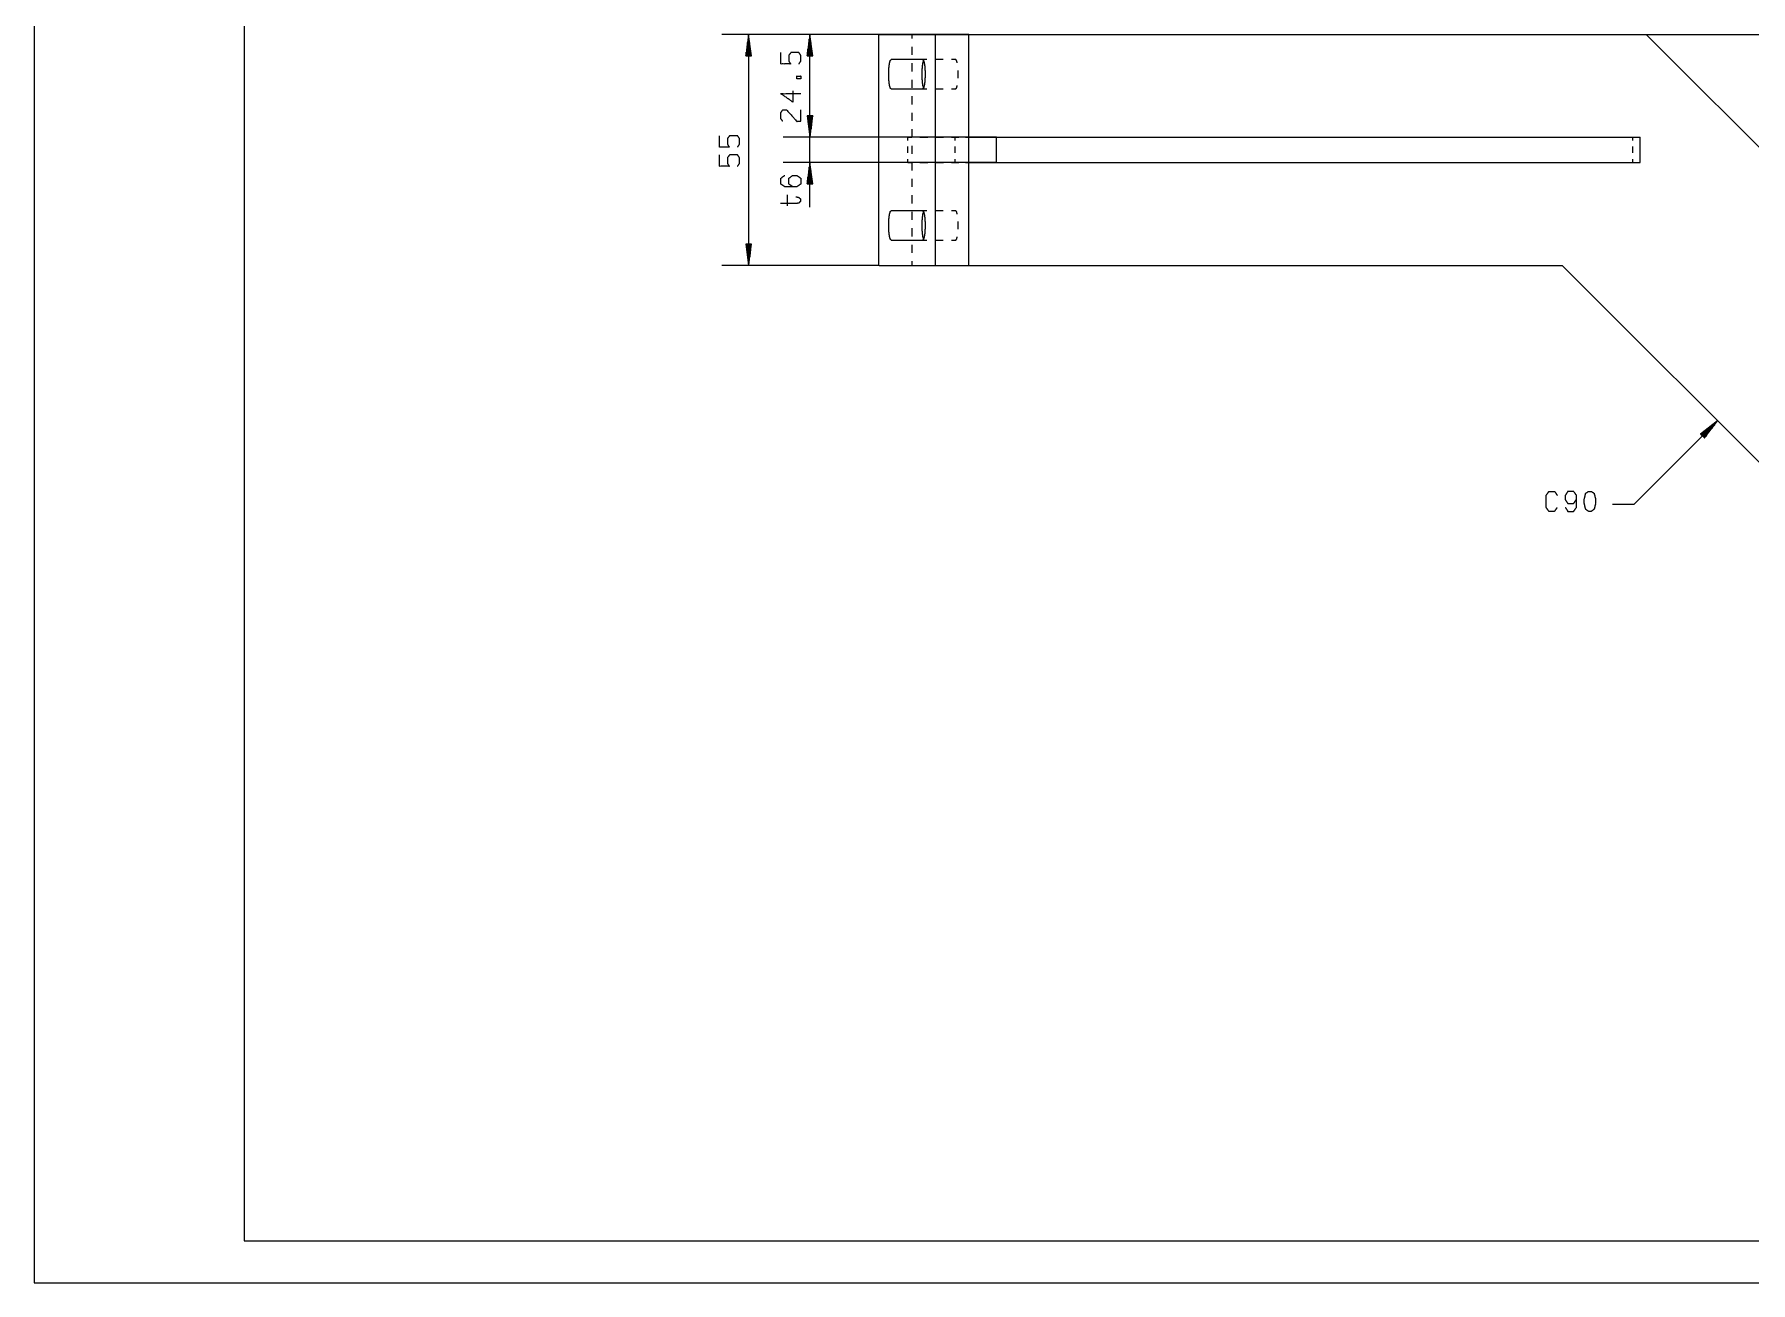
# Model space of a CAD drawing. Header units: millimetres. Extents: x 0 to 420, y 0 to 297.
# Drawn here: x 0 to 204.3, y 0 to 148.6 of the extents above; entities that cross this region are included whole.
import ezdxf

# ---------------------------------------------------------------- set-up
doc = ezdxf.new("R2010")
doc.units = ezdxf.units.MM
doc.layers.add('1', color=7, linetype='Continuous', true_color=0xffffff)

msp = doc.modelspace()

# ---------------------------------------------------------------- linework, layer by layer
at = {"layer": '1', "color": 132, "linetype": 'Continuous', "lineweight": 18}
for p, q in [((0, 297), (0, 0)), ((25, 292), (25, 5)), ((25, 5), (415, 5)), ((0, 0), (420, 0))]:
    msp.add_line(p, q, dxfattribs=at)
at = {"layer": '1', "color": 13, "linetype": 'Continuous', "lineweight": 18}
for p, q in [((100.48, 148.61), (81.86, 148.61)), ((85.03, 148.61), (84.7, 146.07)), ((84.86, 146.07), (84.86, 147.26)), ((84.91, 146.07), (84.91, 147.65)), ((84.96, 146.07), (84.96, 148.03)), ((85.01, 146.07), (85.01, 148.42)), ((85.37, 146.07), (85.03, 148.61)), ((85.03, 148.61), (85.03, 121.11)), ((85.06, 146.07), (85.06, 148.42)), ((85.11, 146.07), (85.11, 148.03)), ((85.16, 146.07), (85.16, 147.65)), ((85.21, 146.07), (85.21, 147.26)), ((111.25, 148.61), (89.16, 148.61)), ((92.33, 148.61), (92, 146.07)), ((92.16, 146.07), (92.16, 147.26)), ((92.21, 146.07), (92.21, 147.65)), ((92.26, 146.07), (92.26, 148.03)), ((92.31, 146.07), (92.31, 148.42)), ((92.67, 146.07), (92.33, 148.61)), ((92.33, 136.36), (92.33, 148.61)), ((92.36, 146.07), (92.36, 148.42)), ((92.41, 146.07), (92.41, 148.03)), ((92.46, 146.07), (92.46, 147.65)), ((92.51, 146.07), (92.51, 147.26)), ((191.87, 148.61), (268.27, 148.61)), ((84.7, 146.07), (84.7, 146.1)), ((84.7, 146.07), (84.7, 146.1)), ((84.7, 146.07), (85.37, 146.07)), ((84.75, 146.07), (84.75, 146.49)), ((84.81, 146.07), (84.81, 146.88)), ((85.26, 146.07), (85.26, 146.88)), ((85.31, 146.07), (85.31, 146.49)), ((85.36, 146.07), (85.36, 146.1)), ((85.36, 146.07), (85.36, 146.1)), ((92, 146.07), (92, 146.1)), ((92, 146.07), (92, 146.1)), ((92, 146.07), (92.67, 146.07)), ((92.05, 146.07), (92.05, 146.49)), ((92.1, 146.07), (92.1, 146.88)), ((92.56, 146.07), (92.56, 146.88)), ((92.61, 146.07), (92.61, 146.49)), ((92.66, 146.07), (92.66, 146.1)), ((92.66, 146.07), (92.66, 146.1)), ((92.33, 128.02), (92.33, 144.3)), ((92, 138.9), (92, 138.87)), ((92, 138.9), (92, 138.87)), ((92, 138.9), (92.33, 136.36)), ((92.67, 138.9), (92, 138.9)), ((92, 138.9), (92, 138.87)), ((92, 138.9), (92, 138.87)), ((92, 138.9), (92.33, 136.36)), ((92.67, 138.9), (92, 138.9)), ((92.05, 138.9), (92.05, 138.48)), ((92.05, 138.9), (92.05, 138.48)), ((92.1, 138.9), (92.1, 138.1)), ((92.1, 138.9), (92.1, 138.1)), ((92.16, 138.9), (92.16, 137.71)), ((92.16, 138.9), (92.16, 137.71)), ((92.21, 138.9), (92.21, 137.33)), ((92.21, 138.9), (92.21, 137.33)), ((92.26, 138.9), (92.26, 136.94)), ((92.26, 138.9), (92.26, 136.94)), ((92.31, 138.9), (92.31, 136.56)), ((92.31, 138.9), (92.31, 136.56)), ((92.33, 136.36), (92.67, 138.9)), ((92.33, 136.36), (92.67, 138.9)), ((92.36, 138.9), (92.36, 136.56)), ((92.36, 138.9), (92.36, 136.56)), ((92.41, 138.9), (92.41, 136.94)), ((92.41, 138.9), (92.41, 136.94)), ((92.46, 138.9), (92.46, 137.33)), ((92.46, 138.9), (92.46, 137.33)), ((92.51, 138.9), (92.51, 137.71)), ((92.51, 138.9), (92.51, 137.71)), ((92.56, 138.9), (92.56, 138.1)), ((92.56, 138.9), (92.56, 138.1)), ((92.61, 138.9), (92.61, 138.48)), ((92.61, 138.9), (92.61, 138.48)), ((92.66, 138.9), (92.66, 138.87)), ((92.66, 138.9), (92.66, 138.87)), ((92.66, 138.9), (92.66, 138.87)), ((92.66, 138.9), (92.66, 138.87)), ((114.56, 136.36), (89.16, 136.36)), ((109.64, 136.36), (89.16, 136.36)), ((114.56, 133.36), (89.16, 133.36)), ((92.33, 133.36), (92, 130.82)), ((92.31, 130.82), (92.31, 133.17)), ((92.67, 130.82), (92.33, 133.36)), ((92.36, 130.82), (92.36, 133.17)), ((92, 130.82), (92, 130.85)), ((92, 130.82), (92, 130.85)), ((92, 130.82), (92.67, 130.82)), ((92.05, 130.82), (92.05, 131.24)), ((92.1, 130.82), (92.1, 131.63)), ((92.16, 130.82), (92.16, 132.01)), ((92.21, 130.82), (92.21, 132.4)), ((92.26, 130.82), (92.26, 132.78)), ((92.41, 130.82), (92.41, 132.78)), ((92.46, 130.82), (92.46, 132.4)), ((92.51, 130.82), (92.51, 132.01)), ((92.56, 130.82), (92.56, 131.63)), ((92.61, 130.82), (92.61, 131.24)), ((92.66, 130.82), (92.66, 130.85)), ((92.66, 130.82), (92.66, 130.85)), ((84.7, 123.65), (84.7, 123.62)), ((84.7, 123.65), (84.7, 123.62)), ((84.7, 123.65), (85.03, 121.11)), ((85.37, 123.65), (84.7, 123.65)), ((84.75, 123.65), (84.75, 123.23)), ((84.81, 123.65), (84.81, 122.85)), ((84.86, 123.65), (84.86, 122.46)), ((84.91, 123.65), (84.91, 122.08)), ((84.96, 123.65), (84.96, 121.69)), ((85.01, 123.65), (85.01, 121.31)), ((85.03, 121.11), (85.37, 123.65)), ((85.06, 123.65), (85.06, 121.31)), ((85.11, 123.65), (85.11, 121.69)), ((85.16, 123.65), (85.16, 122.08)), ((85.21, 123.65), (85.21, 122.46)), ((85.26, 123.65), (85.26, 122.85)), ((85.31, 123.65), (85.31, 123.23)), ((85.36, 123.65), (85.36, 123.62)), ((85.36, 123.65), (85.36, 123.62)), ((100.48, 121.11), (81.86, 121.11)), ((190.43, 92.63), (200.39, 102.59)), ((200.39, 102.59), (198.36, 101.03)), ((198.54, 100.85), (199.93, 102.24)), ((198.58, 100.81), (200.24, 102.47)), ((198.61, 100.78), (200.27, 102.44)), ((198.83, 100.56), (200.39, 102.59)), ((198.36, 101.03), (198.38, 101.05)), ((198.36, 101.03), (198.38, 101.05)), ((198.36, 101.03), (198.83, 100.56)), ((198.4, 100.99), (198.69, 101.29)), ((198.43, 100.96), (199, 101.53)), ((198.47, 100.92), (199.31, 101.76)), ((198.51, 100.89), (199.62, 102)), ((198.65, 100.74), (200.04, 102.13)), ((198.68, 100.71), (199.8, 101.82)), ((198.72, 100.67), (199.56, 101.51)), ((198.76, 100.63), (199.32, 101.2)), ((198.79, 100.6), (199.09, 100.89)), ((198.83, 100.56), (198.85, 100.59)), ((198.83, 100.56), (198.85, 100.59)), ((190.43, 92.63), (187.89, 92.63))]:
    msp.add_line(p, q, dxfattribs=at)
at = {"layer": '1', "color": 30, "linetype": 'Continuous', "lineweight": 25}
for p, q in [((100.48, 148.61), (100.48, 121.11)), ((100.58, 148.61), (107.3, 148.61)), ((107.3, 148.61), (111.24, 148.61)), ((107.3, 121.11), (107.3, 148.61)), ((111.24, 121.11), (111.24, 148.61)), ((111.25, 148.61), (191.87, 148.61)), ((246.87, 93.61), (191.87, 148.61)), ((105.74, 145.61), (102.01, 145.61)), ((102.01, 142.11), (105.74, 142.11)), ((111.24, 136.36), (114.56, 136.36)), ((114.56, 136.36), (191.18, 136.36)), ((114.56, 133.36), (114.56, 136.36)), ((191.18, 133.36), (191.18, 136.36)), ((111.24, 133.36), (114.56, 133.36)), ((114.56, 133.36), (191.18, 133.36)), ((105.74, 127.61), (102.01, 127.61)), ((102.01, 124.11), (105.74, 124.11)), ((100.58, 121.11), (107.3, 121.11)), ((107.3, 121.11), (111.24, 121.11)), ((111.24, 121.11), (181.87, 121.11)), ((181.87, 121.11), (226.87, 76.11))]:
    msp.add_line(p, q, dxfattribs=at)
at = {"layer": '1', "color": 43, "linetype": 'Continuous', "lineweight": 18}
for p, q in [((104.48, 148.61), (104.48, 148.12)), ((104.48, 147.14), (104.48, 146.16)), ((104.48, 145.17), (104.48, 144.19)), ((106.23, 145.61), (105.74, 145.61)), ((105.87, 145.54), (105.85, 145.51)), ((105.95, 145.61), (105.91, 145.6)), ((108.2, 145.61), (107.22, 145.61)), ((109.68, 145.61), (109.19, 145.61)), ((104.48, 143.21), (104.48, 142.23)), ((104.48, 141.25), (104.48, 140.26)), ((105.74, 142.11), (106.23, 142.11)), ((105.85, 142.22), (105.87, 142.18)), ((105.91, 142.13), (105.95, 142.11)), ((107.22, 142.11), (108.2, 142.11)), ((109.19, 142.11), (109.68, 142.11)), ((104.48, 139.28), (104.48, 138.3)), ((104.48, 137.32), (104.48, 136.34)), ((104, 136.36), (104.47, 136.36)), ((104, 135.99), (104, 136.36)), ((104, 134.49), (104, 135.24)), ((104.48, 135.35), (104.48, 134.37)), ((105.41, 136.36), (106.35, 136.36)), ((107.29, 136.36), (108.23, 136.36)), ((109.17, 136.36), (109.64, 136.36)), ((109.64, 136.36), (110.04, 136.36)), ((109.64, 135.99), (109.64, 136.36)), ((109.64, 134.49), (109.64, 135.24)), ((110.84, 136.36), (111.24, 136.36)), ((190.31, 135.99), (190.31, 136.36)), ((190.31, 134.49), (190.31, 135.24)), ((104, 133.36), (104, 133.74)), ((104, 133.36), (104.47, 133.36)), ((104.48, 133.39), (104.48, 132.41)), ((105.41, 133.36), (106.35, 133.36)), ((107.29, 133.36), (108.23, 133.36)), ((109.17, 133.36), (109.64, 133.36)), ((109.64, 133.36), (109.64, 133.74)), ((109.64, 133.36), (110.04, 133.36)), ((110.84, 133.36), (111.24, 133.36)), ((190.31, 133.36), (190.31, 133.74)), ((104.48, 131.42), (104.48, 130.44)), ((104.48, 129.46), (104.48, 128.48)), ((104.48, 127.5), (104.48, 126.51)), ((106.23, 127.61), (105.74, 127.61)), ((105.87, 127.54), (105.85, 127.51)), ((105.95, 127.61), (105.91, 127.6)), ((108.2, 127.61), (107.22, 127.61)), ((109.68, 127.61), (109.19, 127.61)), ((104.48, 125.53), (104.48, 124.55)), ((104.48, 123.57), (104.48, 122.59)), ((105.74, 124.11), (106.23, 124.11)), ((105.85, 124.22), (105.87, 124.18)), ((105.91, 124.13), (105.95, 124.11)), ((107.22, 124.11), (108.2, 124.11)), ((109.19, 124.11), (109.68, 124.11)), ((104.48, 121.6), (104.48, 121.11))]:
    msp.add_line(p, q, dxfattribs=at)
at = {"layer": '1', "color": 95, "linetype": 'Continuous', "lineweight": 18}
msp.add_line((89.67, 128.2), (89.67, 129.52), dxfattribs=at)
for points, knots in [([(91.02, 145.08), (91.24, 145.42), (91.24, 146.11), (91.02, 146.44), (90.07, 146.44), (89.82, 146.11), (89.82, 145.42), (90.04, 145.08), (88.87, 145.08), (88.87, 146.44)], [0, 0, 0.062228, 0.168344, 0.230572, 0.376816, 0.441265, 0.547381, 0.609609, 0.790489, 1, 1]), ([(91.24, 143.32), (91.24, 143.65), (90.77, 143.65), (90.77, 143.32), (91.24, 143.32)], [0, 0, 0.207088, 0.5, 0.707088, 1, 1]), ([(90.29, 141.89), (90.29, 140.55), (88.87, 141.55), (91.24, 141.55)], [0, 0, 0.245869, 0.565295, 1, 1]), ([(89.09, 138.27), (88.87, 138.59), (88.87, 139.28), (89.09, 139.61), (89.57, 139.61), (90.77, 138.25), (91.24, 138.27), (91.24, 139.61)], [0, 0, 0.069693, 0.192977, 0.265274, 0.350227, 0.67474, 0.759752, 1, 1]), ([(83.72, 135.18), (83.94, 135.52), (83.94, 136.21), (83.72, 136.54), (82.77, 136.54), (82.52, 136.21), (82.52, 135.52), (82.74, 135.18), (81.57, 135.18), (81.57, 136.54)], [0, 0, 0.062228, 0.168343, 0.230572, 0.376816, 0.441266, 0.547381, 0.609609, 0.790489, 1, 1]), ([(83.72, 132.9), (83.94, 133.24), (83.94, 133.93), (83.72, 134.26), (82.77, 134.26), (82.52, 133.93), (82.52, 133.24), (82.74, 132.9), (81.57, 132.9), (81.57, 134.26)], [0, 0, 0.062228, 0.168343, 0.230571, 0.376816, 0.441265, 0.547381, 0.609609, 0.79049, 1, 1]), ([(90.29, 130.47), (89.82, 130.79), (89.82, 131.48), (90.29, 131.82), (90.77, 131.82), (91.24, 131.48), (91.24, 130.79), (90.77, 130.47), (89.34, 130.47), (88.87, 130.79), (88.87, 131.48), (89.34, 131.82)], [0, 0, 0.076963, 0.169761, 0.248073, 0.312018, 0.390331, 0.483128, 0.560092, 0.751927, 0.82889, 0.921688, 1, 1]), ([(90.67, 129.28), (91.02, 129.19), (91.22, 128.99), (91.22, 128.75), (91.02, 128.53), (90.67, 128.46), (88.84, 128.46)], [0, 0, 0.107407, 0.190396, 0.264023, 0.350759, 0.457001, 1, 1]), ([(181.3, 92.3), (180.96, 91.82), (180.31, 91.82), (179.97, 92.3), (179.97, 93.72), (180.31, 94.2), (180.98, 94.2), (181.31, 93.72)], [0, 0, 0.11457, 0.243364, 0.357934, 0.638583, 0.753153, 0.885432, 1, 1]), ([(182.25, 92.3), (182.56, 91.82), (183.25, 91.82), (183.59, 92.3), (183.59, 93.72), (183.25, 94.2), (182.56, 94.2), (182.25, 93.72), (182.23, 93.25), (182.56, 92.77), (183.25, 92.77), (183.59, 93.25)], [0, 0, 0.076857, 0.169525, 0.247728, 0.439296, 0.517499, 0.610167, 0.687024, 0.750925, 0.829129, 0.921797, 1, 1]), ([(185.35, 91.82), (185.69, 92.07), (185.87, 92.77), (185.87, 93.25), (185.69, 93.97), (185.35, 94.2), (185.02, 94.2), (184.68, 93.97), (184.51, 93.25), (184.52, 92.77), (184.68, 92.07), (185.02, 91.82), (185.35, 91.82)], [0, 0, 0.067527, 0.183972, 0.260584, 0.380943, 0.446142, 0.500305, 0.565505, 0.685864, 0.762529, 0.87831, 0.945837, 1, 1])]:
    msp.add_open_spline(points, degree=1, knots=knots, dxfattribs=at)
at = {"layer": '1', "color": 30, "linetype": 'Continuous', "lineweight": 25}
for points, knots in [([(102.01, 142.11), (101.9, 142.22), (101.81, 142.52), (101.75, 142.99), (101.71, 143.56), (101.71, 144.17), (101.75, 144.74), (101.81, 145.2), (101.9, 145.51), (102.01, 145.61)], [0, 0, 0.040871, 0.128432, 0.258251, 0.41615, 0.583848, 0.741747, 0.871569, 0.959127, 1, 1]), ([(105.85, 145.51), (105.75, 145.21), (105.69, 144.74), (105.65, 144.17), (105.65, 143.56), (105.69, 142.98), (105.75, 142.52), (105.85, 142.22)], [0, 0, 0.095044, 0.236399, 0.40855, 0.59145, 0.763601, 0.904959, 1, 1]), ([(105.74, 145.61), (105.85, 145.51), (105.94, 145.2), (106.01, 144.74), (106.04, 144.17), (106.04, 143.56), (106.01, 142.99), (105.94, 142.52), (105.85, 142.22), (105.74, 142.11)], [0, 0, 0.040872, 0.128429, 0.258252, 0.416152, 0.58385, 0.74175, 0.87157, 0.95913, 1, 1]), ([(102.01, 124.11), (101.9, 124.22), (101.81, 124.52), (101.75, 124.99), (101.71, 125.56), (101.71, 126.17), (101.75, 126.74), (101.81, 127.2), (101.9, 127.51), (102.01, 127.61)], [0, 0, 0.040872, 0.128432, 0.258252, 0.416151, 0.583849, 0.741748, 0.871568, 0.959128, 1, 1]), ([(105.85, 127.51), (105.75, 127.21), (105.69, 126.74), (105.65, 126.17), (105.65, 125.56), (105.69, 124.98), (105.75, 124.52), (105.85, 124.22)], [0, 0, 0.095043, 0.236402, 0.408549, 0.591451, 0.763598, 0.904957, 1, 1]), ([(105.74, 127.61), (105.85, 127.51), (105.94, 127.2), (106.01, 126.74), (106.04, 126.17), (106.04, 125.56), (106.01, 124.99), (105.94, 124.52), (105.85, 124.22), (105.74, 124.11)], [0, 0, 0.04087, 0.12843, 0.258251, 0.416151, 0.583849, 0.741749, 0.87157, 0.95913, 1, 1])]:
    msp.add_open_spline(points, degree=1, knots=knots, dxfattribs=at)
at = {"layer": '1', "color": 43, "linetype": 'Continuous', "lineweight": 18}
for points, knots in [([(109.87, 145.21), (109.79, 145.51), (109.68, 145.61)], [0, 0, 0.673014, 1, 1]), ([(109.97, 143.41), (109.98, 143.56), (109.98, 144.17), (109.97, 144.31)], [0, 0, 0.1646, 0.835389, 1, 1]), ([(109.68, 142.11), (109.79, 142.22), (109.87, 142.51)], [0, 0, 0.326968, 1, 1]), ([(109.87, 127.21), (109.79, 127.51), (109.68, 127.61)], [0, 0, 0.673032, 1, 1]), ([(109.97, 125.41), (109.98, 125.56), (109.98, 126.17), (109.97, 126.31)], [0, 0, 0.164602, 0.835398, 1, 1]), ([(109.68, 124.11), (109.79, 124.22), (109.87, 124.51)], [0, 0, 0.326968, 1, 1])]:
    msp.add_open_spline(points, degree=1, knots=knots, dxfattribs=at)
at = {"layer": '1', "color": 30, "linetype": 'Continuous', "lineweight": 25}
msp.add_open_spline([(100.58, 121.11), (100.48, 121.11)], degree=1, dxfattribs=at)

doc.saveas('drawing.dxf')
